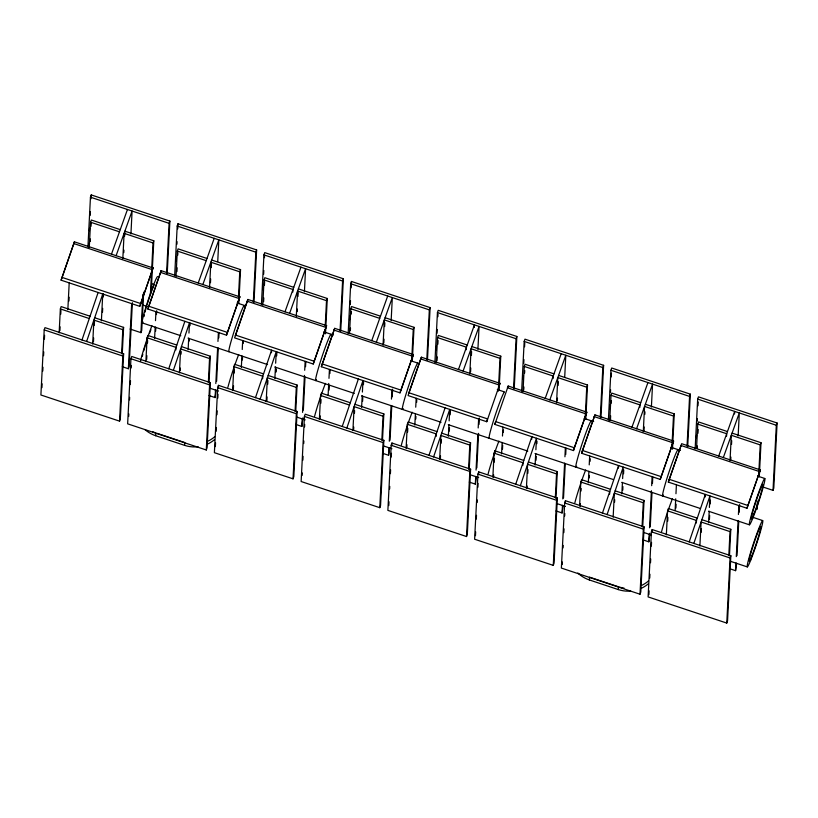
<?xml version="1.0" encoding="UTF-8"?>
<svg xmlns="http://www.w3.org/2000/svg" width="818" height="818" viewBox="0 0 818 818"><rect width="100%" height="100%" fill="white"/><g stroke="black" fill="none" stroke-linecap="round" stroke-linejoin="round"><path stroke-width="1.23" d="M44.203 329.889L40.9 394.992L119.551 421.147L120.328 418.898L123.63 353.795L44.98 327.64L44.203 329.889L122.843 356.045L119.551 421.147M41.943 387.64L42.137 383.806M42.781 371.045L42.976 367.21M43.559 355.728L43.753 351.893M44.397 339.133L44.591 335.298M59.141 332.885L60.358 308.918L61.145 306.597L90.052 316.218M59.929 330.595L60.113 326.801M60.757 314.173L60.951 310.39M67.843 309.674L69.203 282.864M68.957 301.044L69.152 297.21M87.935 246.964L90.45 197.179L91.238 194.929L169.888 221.085L167.23 273.416M88.589 247.261L88.784 243.437M89.428 230.666L89.551 228.12M90.205 215.349L90.399 211.525M91.043 198.754L91.238 194.929M89.274 247.455L90.553 222.199L91.34 220.022L120.256 229.633M90.256 241.463L90.379 238.938M91.023 226.33L91.207 222.547M92.679 344.041L93.896 320.073L122.812 329.685L121.596 353.652M93.467 341.75L93.661 337.957M94.295 325.329L94.489 321.546M101.391 320.83L102.741 294.02L86.616 341.484M102.495 312.2L102.69 308.366M103.272 296.883L103.395 294.327M103.375 296.586L103.508 294.03M122.823 258.611L124.101 233.355L153.017 242.966L151.739 268.222M123.794 252.619L123.917 250.093M124.622 236.218L124.878 231.177L153.794 240.789L152.455 267.281M122.25 353.887L123.6 327.374L94.683 317.752M130.931 233.999L132.087 211.024L116.105 255.686M122.342 366.73L128.365 368.734L131.657 303.642M132.383 302.66L129.142 366.484L128.365 368.734M130.941 358.734L127.649 423.836L206.289 449.992L207.077 447.743L210.379 382.64L131.729 356.484L130.941 358.734L209.592 384.889L206.289 449.992M128.692 416.485L128.815 413.928M129.53 399.89L129.653 397.333M130.307 384.572L130.502 380.738M131.146 367.977L131.279 365.421M130.093 329.041L140.941 332.65L142.884 294.357M143.661 292.108L141.729 330.4L140.941 332.65M145.88 361.73L147.097 337.762L147.884 335.452L176.8 345.063M146.667 359.439L146.862 355.646M147.506 343.028L147.629 340.503M150.389 294.746L151.606 270.748M151.177 292.507L152.322 269.797M154.592 338.519L155.175 327.036M155.492 320.646L155.952 311.709M155.635 331.167L155.829 327.333M156.473 314.572L156.667 310.738M198.12 446.73A30.532 29.714 2.9 0 1 184.592 445.35L155.676 435.728L155.819 432.926A30.532 29.714 2.9 0 1 152.649 431.669M166.575 273.11L169.101 223.334L169.888 221.085M174.674 275.809L177.199 226.024L177.987 223.774L256.627 249.93L253.979 302.261M176.105 260.789L176.299 256.964M176.944 244.204L177.077 241.647M177.721 228.887L177.987 223.774M176.023 276.3L177.302 251.044L178.079 248.866L206.995 258.478M176.933 271.576L177.128 267.783M177.762 255.175L177.895 252.65M175.89 349.899L176.013 347.384L147.097 337.762M179.428 372.885L180.635 348.918L209.551 358.54L208.345 382.497M180.216 370.595L180.338 368.069M181.044 354.174L181.167 351.648M188.13 349.675L188.713 338.182M188.968 333.079L189.49 322.865L173.365 370.339M189.244 341.045L189.367 338.488M190.011 325.728L190.144 323.171M184.592 445.35L184.735 442.538L157.025 433.325M209.561 287.455L210.839 262.2L239.756 271.821L238.478 297.067M210.471 282.721L210.666 278.938M211.238 267.588L211.433 263.805M208.999 382.732L210.338 356.219L181.422 346.597M217.731 261.576L218.835 239.868L202.854 284.531M209.081 395.585L215.103 397.579L215.492 389.92M215.819 383.54L217.629 347.803M217.956 341.423L218.406 332.486M216.146 390.227L215.103 397.579M216.606 381.29L218.283 348.1M218.805 337.895L219.06 332.783M217.69 387.589L214.388 452.681L293.038 478.837L293.826 476.587L297.118 411.485L218.467 385.339L217.69 387.589L296.341 413.734L293.038 478.837M215.369 446.608L215.563 442.773M216.146 431.291L216.341 427.456M216.985 414.695L217.179 410.861M217.823 398.1L218.017 394.266M218.345 387.885L218.467 385.339M232.629 390.575L233.846 366.607L234.633 364.296L263.549 373.908M233.355 389.552L233.539 385.759M234.183 373.131L234.377 369.347M238.161 303.386L238.283 300.86M238.815 303.693L240.543 269.633L211.627 260.022M241.341 367.364L241.913 355.881M242.24 349.501L242.69 340.564M242.373 360.012L242.506 357.456M243.222 343.417L243.345 340.861M253.324 301.965L255.85 252.179L256.627 249.93M261.423 304.654L263.938 254.868L264.725 252.619L343.376 278.774L340.728 331.116M262.854 289.644L262.977 287.087M263.631 274.327L263.825 270.492M264.47 257.731L264.592 255.175M262.772 305.145L264.05 279.899L264.827 277.711L293.744 287.333M263.611 301.678L263.805 297.895M264.439 285.277L264.633 281.494M262.629 378.754L262.762 376.229L233.846 366.607M266.167 401.73L267.384 377.763L296.3 387.384L295.083 411.352M266.893 400.697L267.087 396.914M267.721 384.286L267.915 380.503M271.484 352.732L271.607 350.176L255.482 397.64M274.879 378.519L275.461 367.037M275.656 363.202L276.239 351.72L260.114 399.184M275.922 371.167L276.044 368.611M276.699 355.85L276.893 352.016M275.963 372.149L276.085 369.593M292.834 292.036L292.967 289.511L264.05 279.899M296.31 316.3L297.588 291.044L326.505 300.666L325.227 325.922M297.22 311.576L297.343 309.051M297.987 296.433L298.181 292.65M295.748 411.577L297.087 385.063L268.171 375.452M304.419 291.699L305.584 268.713L289.592 313.376M295.83 424.43L301.852 426.434L302.241 418.775M302.568 412.384L304.439 375.37M304.695 370.268L305.155 361.331M302.957 417.793L301.852 426.434M303.345 410.135L305.032 376.955M305.543 366.74L305.809 361.638M304.429 416.434L301.136 481.526L379.787 507.681L380.564 505.432L383.867 440.34L305.216 414.184L304.429 416.434L383.08 442.589L379.787 507.681M302.108 475.452L302.241 472.896M302.885 460.135L303.079 456.301M303.734 443.54L303.856 440.984M304.572 426.945L304.695 424.389M319.378 419.419L320.584 395.462L321.372 393.141L350.288 402.753M320.094 418.397L320.227 415.871M320.861 403.243L321.055 399.45M324.899 332.231L325.032 329.705M325.492 333.805L327.282 298.478L298.365 288.866M328.141 394.941L328.724 383.448M328.989 378.345L329.439 369.409M329.061 390.135L329.255 386.3M329.899 373.54L330.094 369.716M340.073 330.809L342.589 281.024L343.376 278.774M348.161 333.499L350.687 283.723L351.474 281.474L430.125 307.619L427.466 359.961M349.531 319.766L349.726 315.932M350.309 304.449L350.503 300.615M351.147 287.854L351.474 281.474M349.572 332.732L350.789 308.744L351.576 306.556L380.482 316.177M350.36 330.523L350.482 328.008M351.188 314.132L351.321 311.607M352.916 430.575L354.133 406.618L383.049 416.229L381.832 440.196M353.642 429.552L353.765 427.027M354.47 413.131L354.593 410.605M361.617 407.364L362.2 395.881M362.394 392.047L362.977 380.564L346.852 428.029M362.599 401.29L362.793 397.456M363.437 384.695L363.57 382.139M383.049 345.145L384.337 319.899L413.243 329.511L411.648 361.075M383.836 342.936L384.031 339.153M384.664 326.546L384.859 322.762M382.487 440.432L383.836 413.908L354.92 404.296M391.157 320.544L392.323 297.568L376.341 342.221M382.568 453.274L388.601 455.278L388.99 447.62M389.307 441.239L391.116 405.493M391.444 399.112L391.894 390.176M389.644 447.916L388.601 455.278M390.033 440.258L391.771 405.8M392.231 396.863L392.609 389.204M391.178 445.278L387.875 510.381L466.526 536.526L467.313 534.277L470.606 469.184L391.965 443.029L391.178 445.278L469.829 471.434L466.526 536.526M388.795 505.575L388.99 501.741M389.634 488.98L389.767 486.424M390.411 473.663L390.605 469.839M391.249 457.068L391.444 453.244M391.832 445.585L391.965 443.029M406.117 448.274L407.333 424.307L408.121 421.986L437.037 431.607M406.843 447.241L406.965 444.716M407.609 432.088L407.804 428.305M412.303 361.382L414.031 327.333L385.114 317.711M414.828 425.063L415.411 413.571M415.728 407.19L416.188 398.254M415.8 418.98L415.933 416.423M416.648 402.384L416.771 399.838M426.812 359.654L429.338 309.869L430.125 307.619M434.91 362.343L437.436 312.568L438.213 310.319L516.864 336.474L514.215 388.806M436.209 349.889L436.403 346.055M437.057 333.294L437.241 329.46M437.896 316.699L438.019 314.143M436.26 362.844L437.538 337.589L438.315 335.411L467.231 345.022M437.037 360.636L437.231 356.852M437.865 344.235L438.059 340.452M436.117 436.444L436.25 433.918L407.333 424.307M439.665 459.43L440.871 435.462L469.788 445.074L468.571 469.041M440.319 459.655L440.513 455.871M441.147 443.244L441.342 439.45M448.366 436.209L448.949 424.726M449.143 420.892L449.726 409.409L433.601 456.873M449.379 431.117L449.471 427.579M450.125 414.818L450.319 410.984M466.321 349.726L466.454 347.2L437.538 337.589M469.798 374L471.076 348.744L499.992 358.356L498.326 391.188M470.585 371.791L470.769 368.008M471.413 355.39L471.608 351.607M474.317 327.425L474.44 324.869L458.458 369.531M469.235 469.276L470.575 442.753L441.659 433.141M477.906 349.388L479.072 326.413L463.09 371.075M469.317 482.119L475.34 484.123L475.728 476.465M476.056 470.084L477.865 434.338M478.182 427.957L478.642 419.02M476.383 476.771L475.34 484.123M476.833 467.835L478.581 433.366M479.031 424.43L479.358 418.049M477.927 474.123L474.624 539.226L553.275 565.381L554.062 563.132L557.355 498.029L478.704 471.874L477.927 474.123L556.567 500.279L553.275 565.381M475.473 535.698L475.667 531.864M476.311 519.103L476.505 515.279M477.15 502.508L477.283 499.962M477.927 487.191L478.121 483.366M478.581 474.43L478.704 471.874M492.865 477.119L494.082 453.152L494.87 450.83L523.776 460.452M493.52 477.354L493.653 474.829M494.287 462.201L494.481 458.407M494.737 453.356L494.87 450.83M499.052 390.237L500.769 356.178L471.863 346.556M501.567 453.908L502.15 442.415M502.477 436.035L502.927 427.098M502.487 449.102L502.681 445.278M503.326 432.507L503.459 429.961M513.561 388.499L516.076 338.724L516.864 336.474M521.659 391.198L524.174 341.413L524.962 339.163L603.612 365.319L600.954 417.65M522.958 378.734L523.091 376.178M523.735 363.417L523.929 359.583M524.573 346.822L524.767 342.987M522.999 391.689L524.277 366.433L525.064 364.255L553.98 373.867M523.786 389.48L523.909 386.955M524.614 373.08L524.747 370.564M522.866 465.289L522.988 462.763L494.082 453.152M526.403 488.274L527.62 464.307L556.537 473.919L555.32 497.886M527.068 488.51L527.191 485.984M527.835 473.356L528.019 469.563M531.71 439.266L531.843 436.72L515.718 484.184M535.115 465.064L535.698 453.571M535.892 449.747L536.465 438.254L520.34 485.718M536.025 460.258L536.219 456.424M536.864 443.663L536.997 441.106M553.07 378.57L553.193 376.045L524.277 366.433M556.547 402.845L557.825 377.589L586.741 387.2L585.136 418.775M557.324 400.636L557.457 398.11M558.091 385.503L558.285 381.709M555.974 498.121L557.324 471.608L528.408 461.986M564.717 376.955L565.811 355.257L549.829 399.92M556.066 510.964L562.089 512.968L562.477 505.309M562.794 498.929L564.604 463.192M564.931 456.802L565.381 447.865M563.132 505.616L562.089 512.968M563.52 497.957L565.258 463.489M565.719 454.552L566.036 448.172M564.665 502.968L561.373 568.07L640.013 594.226L640.801 591.976L644.103 526.874L565.453 500.718L564.665 502.968L643.316 529.123L640.013 594.226M562.222 564.543L562.344 561.986M563.06 547.948L563.193 545.401M563.837 532.63L564.031 528.806M564.676 516.035L564.809 513.489M565.32 503.274L565.453 500.718M579.604 505.964L580.821 481.996L581.608 479.685L610.525 489.297M580.269 506.199L580.391 503.673M581.036 491.045L581.158 488.52M585.79 419.082L587.518 385.022L558.602 375.411M588.316 482.753L588.899 471.26M589.226 464.88L589.676 455.943M589.226 477.947L589.359 475.401M590.075 461.352L590.197 458.806M618.316 589.584L589.4 579.962L589.543 577.16L618.459 586.772L618.316 589.584A30.532 29.714 2.9 0 0 630.698 591.077M600.3 417.344L602.825 367.568L603.612 365.319M608.398 420.043L610.923 370.257L611.711 368.008L690.351 394.164L687.703 446.495M609.635 408.857L609.829 405.022M610.473 392.262L610.606 389.705M611.25 376.945L611.445 373.11M609.747 420.534L611.026 395.278L611.803 393.1L640.719 402.712M610.463 419.593L610.657 415.8M611.291 403.192L611.424 400.667M609.615 494.133L609.737 491.618L580.821 481.996M613.152 517.119L614.369 493.152L643.275 502.763L642.069 526.731M614.574 502.201L614.707 499.675M618.459 468.111L618.592 465.565L602.467 513.029M621.854 493.908L622.437 482.416M622.631 478.591L623.214 467.098L607.089 514.563M622.805 490.084L622.897 486.557M623.551 473.786L623.735 469.961M639.809 407.425L639.942 404.9L611.026 395.278M643.285 431.689L644.564 406.434L673.48 416.055L671.885 447.62M644.011 430.738L644.195 426.955M644.84 414.348L644.962 411.822M642.723 526.966L644.063 500.452L615.156 490.831M651.394 407.078L652.56 384.102L636.578 428.765M642.805 539.808L648.827 541.813L649.216 534.154M649.543 527.774L651.414 490.759M651.68 485.657L652.13 476.72M649.942 533.183L648.827 541.813M650.259 526.802L652.007 492.334M652.457 483.407L652.784 477.017M651.414 531.812L648.112 596.915L726.762 623.071L727.55 620.821L730.842 555.719L652.191 529.563L651.414 531.812L730.065 557.968L726.762 623.071M648.899 594.666L649.093 590.841M649.737 578.07L649.932 574.246M650.514 562.753L650.709 558.929M651.353 546.158L651.547 542.334M652.069 532.119L652.191 529.563M666.353 534.808L667.57 510.841L668.357 508.53L697.273 518.142M667.713 521.158L667.907 517.365M672.478 449.184L674.267 413.867L645.351 404.256M675.126 510.32L675.709 498.837M675.965 493.724L676.414 484.798M675.913 508.07L676.108 504.246M687.048 446.199L689.574 396.413L690.351 394.164M695.147 448.888L697.672 399.102L698.449 396.853L777.1 423.008L773.797 488.111L773.02 490.36L762.274 486.782M696.384 437.702L696.507 435.145M697.222 421.106L697.355 418.55M697.999 405.789L698.194 401.965M696.558 448.121L697.774 424.123L698.552 421.945L727.468 431.567M697.212 448.438L697.335 445.912M697.979 433.295L698.173 429.511M696.353 522.978L696.486 520.463L667.57 510.841M699.891 545.964L701.108 521.996L730.024 531.618L728.807 555.575M701.261 532.303L701.445 528.52M705.208 496.966L705.331 494.409L689.206 541.874M708.603 522.753L709.186 511.26M709.38 507.436L709.963 495.943L693.838 543.418M709.451 519.226L709.646 515.401M710.229 503.908L710.423 500.084M726.558 436.27L726.691 433.744L697.774 424.123M730.034 460.534L731.312 435.278L760.229 444.9L758.634 476.465M730.75 459.593L730.883 457.068M731.517 444.45L731.711 440.667M734.554 413.969L734.676 411.413L718.695 456.076M729.472 555.811L730.811 529.297L701.895 519.686M738.143 435.922L739.308 412.947L723.316 457.61M729.554 568.663L735.576 570.667L735.965 563.009M736.292 556.618L738.102 520.882M738.419 514.502L738.879 505.565M736.619 563.305L735.576 570.667M737.008 555.647L738.756 521.189M739.206 512.252L739.595 504.594M757.284 502.978L756.967 509.297L758.071 500.739M759.288 476.771L761.006 442.712L732.09 433.1M773.02 490.36L776.313 425.258L777.1 423.008M61.105 280.175L74.448 241.77L61.105 280.175L139.755 306.331L153.099 267.926L139.755 306.331M147.853 309.02L161.197 270.615L147.853 309.02L226.504 335.175L239.858 296.842L226.504 335.175M313.243 364.02L326.586 325.615L247.936 299.46L247.2 301.218L234.602 337.865L313.243 364.02L326.607 325.687M321.341 366.72L334.685 328.315L413.356 354.531L399.992 392.865L321.341 366.72L334.705 328.376M399.992 392.865L413.356 354.531M486.741 421.72L487.548 418.908L408.898 392.752L408.09 395.564L486.741 421.72L500.074 383.315L499.338 385.063L420.697 358.918L408.898 392.752M586.843 412.231L573.479 450.565L494.829 424.409L495.647 421.597L574.297 447.753L586.823 412.16L508.172 386.004L507.436 387.763L586.087 413.918M573.479 450.565L574.297 447.753M581.578 453.254L594.921 414.849L673.592 441.076L660.228 479.409L581.578 453.254L594.942 414.92M660.228 479.409L673.592 441.076M668.326 482.099L681.66 443.693L760.331 469.921L746.967 508.254L668.326 482.099L680.903 446.014M746.967 508.254L760.331 469.921M81.994 339.951L98.119 292.486M122.812 329.685L123.6 327.374M168.733 368.795L184.868 321.331M209.551 358.54L210.338 356.219M296.3 387.384L297.087 385.063M342.231 426.485L358.356 379.02M383.049 416.229L383.836 413.908M428.969 455.34L445.094 407.865M469.788 445.074L470.575 442.753M556.537 473.919L557.324 471.608M643.275 502.763L644.063 500.452M730.024 531.618L730.811 529.297M122.843 356.045L123.63 353.795M209.592 384.889L210.379 382.64M235.379 335.615L247.956 299.531M296.341 413.734L297.118 411.485M383.08 442.589L383.867 440.34M408.867 393.315L421.434 357.159L420.697 358.918M469.829 471.434L470.606 469.184M494.829 424.409L508.193 386.076M556.567 500.279L557.355 498.029M643.316 529.123L644.103 526.874M730.065 557.968L730.842 555.719M111.483 254.142L127.465 209.49M153.017 242.966L153.794 240.789M198.222 282.997L214.214 238.335M239.756 271.821L240.543 269.633M284.971 311.842L300.952 267.179M326.505 300.666L327.282 298.478M371.72 340.687L387.701 296.024M413.243 329.511L414.031 327.333M499.992 358.356L500.769 356.178M545.207 398.376L561.189 353.724M586.741 387.2L587.518 385.022M631.946 427.231L647.938 382.568M673.48 416.055L674.267 413.867M760.229 444.9L761.006 442.712M90.45 197.179L169.101 223.334M177.199 226.024L255.85 252.179M263.938 254.868L342.589 281.024M350.687 283.723L429.338 309.869M437.436 312.568L516.076 338.724M524.174 341.413L602.825 367.568M610.923 370.257L689.574 396.413M697.672 399.102L776.313 425.258M90.553 222.199L119.469 231.821M177.302 251.044L206.218 260.666M350.789 308.744L379.705 318.355M74.469 241.842L153.119 267.997M161.218 270.686L239.858 296.842M421.444 357.221L500.095 383.376M73.712 243.529L152.363 269.684M160.461 272.374L239.112 298.529M247.2 301.218L325.85 327.374M333.949 330.063L412.599 356.219M594.185 416.607L672.836 442.763M680.924 445.452L759.574 471.608M237.077 302.997L244.306 305.4M323.826 331.842L333.458 335.043M410.564 360.687L417.793 363.09M497.313 389.532L504.542 391.934A24.428 1.544 -71.6 0 0 495.146 415.524A24.428 1.544 -71.6 0 0 489.246 438.295M584.062 418.376L593.694 421.587M670.801 447.231L680.443 450.432M757.55 476.076L764.779 478.479M151.473 283.672L153.866 284.459M61.923 277.363L140.573 303.519M148.661 306.208L227.312 332.364M235.41 335.053L314.061 361.208M322.159 363.908L400.8 390.063M582.385 450.442L661.036 476.597M669.134 479.287L747.785 505.442M142.526 304.961L147.342 306.566M753.01 517.365L762.642 520.565M142.271 322.916L180.819 335.728M188.048 338.141L267.568 364.583M274.797 366.985L354.317 393.427M361.546 395.83L441.055 422.272M448.284 424.675L527.804 451.117M535.033 453.52L613.347 479.563M621.772 482.364L700.085 508.407M708.521 511.219L749.482 524.839M60.358 308.918L89.264 318.529M320.584 395.462L349.501 405.074M210.011 388.243L218.447 391.045M296.76 417.088L305.196 419.89M383.509 445.933L391.934 448.734M470.248 474.777L478.683 477.579M556.997 503.622L565.432 506.434M643.746 532.467L650.964 534.88M730.484 561.322L747.355 566.925M403.223 408.56A24.428 1.544 -71.6 0 1 408.397 386.669A24.428 1.544 -71.6 0 1 417.988 363.775M316.474 379.716A24.428 1.544 -71.6 0 1 321.648 357.824A24.428 1.544 -71.6 0 1 331.249 334.93M229.02 351.76A24.428 1.544 -71.6 0 1 235.921 325.953A24.428 1.544 -71.6 0 1 244.5 306.085M576.71 466.25A24.428 1.544 -71.6 0 1 581.884 444.368A24.428 1.544 -71.6 0 1 591.486 421.474M661.609 531.577A24.428 1.544 -71.6 0 1 672.416 498.796M574.86 502.733A24.428 1.544 -71.6 0 1 585.678 469.951M214.674 436.812A30.532 29.714 2.9 0 1 208.048 441.106M214.531 439.614A30.532 29.714 2.9 0 1 207.905 443.908M155.676 435.728A30.532 29.714 2.9 0 1 144.929 429.542M663.459 495.094A24.428 1.544 -71.6 0 1 668.633 473.213A24.428 1.544 -71.6 0 1 678.224 450.319M144.05 316.566A18.282 1.155 -71.6 0 1 144.305 314.91M144.939 312.21A18.282 1.155 -71.6 0 1 145.921 308.662M146.207 307.68A18.282 1.155 -71.6 0 1 146.831 305.584M147.168 304.511A18.282 1.155 -71.6 0 1 150.134 295.533M150.512 294.449A18.282 1.155 -71.6 0 1 151.637 291.32M152.005 290.349A18.282 1.155 -71.6 0 1 154.213 284.858M142.986 322.016A24.428 1.544 -71.6 0 1 147.179 303.151A24.428 1.544 -71.6 0 1 157.567 276.556M648.398 581.046A30.532 29.714 2.9 0 1 641.772 585.34M624.011 588.07A30.532 29.714 2.9 0 1 619.543 587.109M648.255 583.847A30.532 29.714 2.9 0 1 641.639 588.142M589.4 579.962A30.532 29.714 2.9 0 1 577.825 572.999M227.885 387.343A24.428 1.544 -71.6 0 1 234.408 366.239M234.817 365.053A24.428 1.544 -71.6 0 1 238.692 354.562M142.342 356.208A18.282 1.155 -71.6 0 1 142.813 354.296M143.784 350.758A18.282 1.155 -71.6 0 1 145.031 346.597M145.379 345.503A18.282 1.155 -71.6 0 1 146.105 343.253M146.473 342.118A18.282 1.155 -71.6 0 1 147.618 338.724M149.51 333.407A18.282 1.155 -71.6 0 1 150.901 329.766M140.512 361.045A24.428 1.544 -71.6 0 1 147.659 337.384M148.068 336.208A24.428 1.544 -71.6 0 1 151.954 325.717M314.623 416.188A24.428 1.544 -71.6 0 1 325.441 383.407M401.372 445.033A24.428 1.544 -71.6 0 1 407.896 423.928M408.305 422.753A24.428 1.544 -71.6 0 1 412.19 412.252M488.121 473.878A24.428 1.544 -71.6 0 1 498.929 441.096M752.969 517.763A24.428 1.544 -71.6 0 0 764.973 479.164A24.428 1.544 -71.6 0 0 753.46 508.05A24.428 1.544 -71.6 0 0 752.969 517.763M754.012 513.714A18.282 1.155 -71.6 0 0 763 484.829A18.282 1.155 -71.6 0 0 754.38 506.434A18.282 1.155 -71.6 0 0 754.012 513.714M750.832 559.86A24.428 1.544 -71.6 0 0 762.836 521.25A24.428 1.544 -71.6 0 0 751.323 550.136A24.428 1.544 -71.6 0 0 750.832 559.86M751.885 555.8A18.282 1.155 -71.6 0 0 760.863 526.915A18.282 1.155 -71.6 0 0 752.253 548.53A18.282 1.155 -71.6 0 0 751.885 555.8"/></g></svg>
